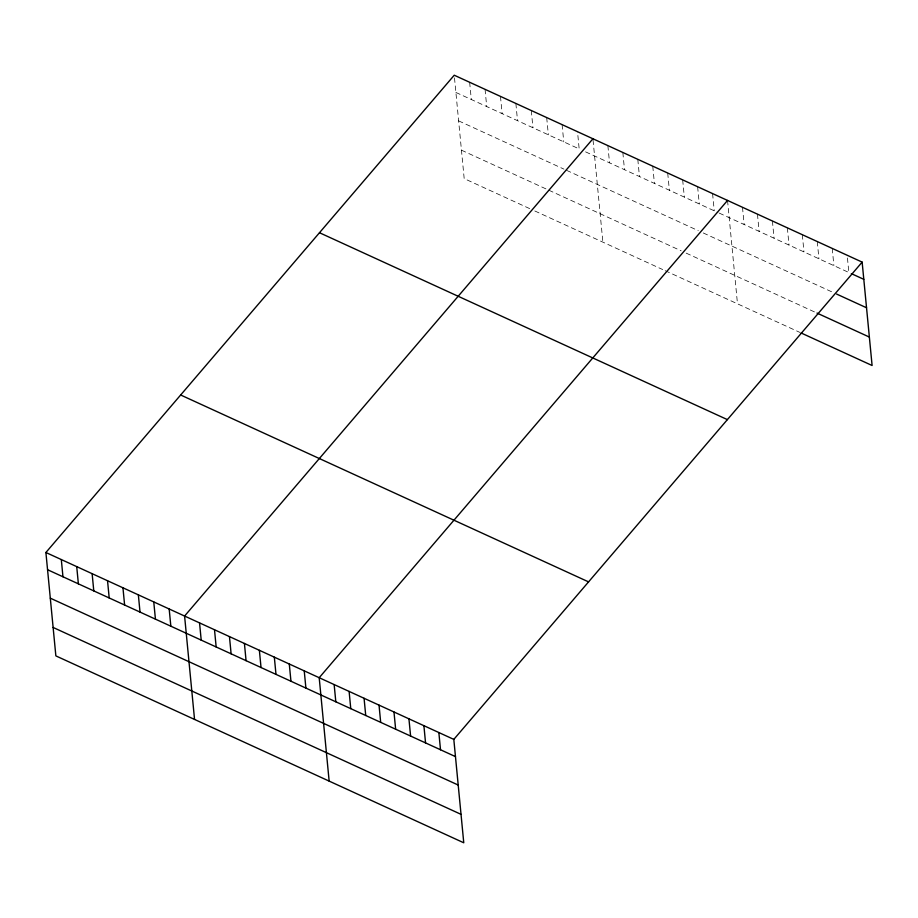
<?xml version="1.0" encoding="UTF-8"?>
<svg xmlns="http://www.w3.org/2000/svg" width="918" height="918" viewBox="0 0 918 918"><rect width="100%" height="100%" fill="white"/><g stroke="black" fill="none" stroke-linecap="round" stroke-linejoin="round"><path stroke-width="0.69" stroke-dasharray="4.59 3.44" d="M455.89 92.443L579.178 148.923L577.514 131.699M585.592 151.872L717.979 212.517M719.219 213.091L848.852 272.485L847.188 255.261M458.633 120.878L563.939 169.119M566.498 170.3L698.277 230.682M703.268 232.965L832.89 292.349M461.456 150.173L547.495 189.59M548.78 190.187L681.156 250.832M686.148 253.116L815.769 312.51M529.686 208.615L464.187 178.608L454.238 75.219M534.815 210.968L662.704 269.559M665.194 270.707L799.808 332.373M832.236 248.411L833.888 265.635M817.272 241.549L818.936 258.773M802.321 234.698L803.973 251.922M787.357 227.848L789.021 245.072M772.405 220.997L774.069 238.221M757.453 214.146L759.106 231.37M742.49 207.284L744.154 224.52M727.538 200.434L737.487 303.824M712.575 193.583L714.238 210.807M697.623 186.733L699.275 203.957M682.671 179.882L684.323 197.106M667.707 173.02L669.371 190.256M652.755 166.169L654.408 183.393M637.792 159.319L639.456 176.543M622.84 152.468L624.492 169.692M607.877 145.618L609.541 162.842M593.051 140.087L602.885 242.145M562.103 124.641L563.767 141.865M546.692 117.584L548.356 134.808M531.281 110.516L532.945 127.751M515.87 103.459L517.534 120.683M500.471 96.401L502.123 113.625M485.06 89.344L486.712 106.568M469.649 82.276L471.301 99.5"/><path stroke-width="1.38" d="M862.14 262.112L453.813 739.392L463.762 842.781L55.86 655.888L45.9 552.498L454.238 75.219L862.14 262.112L872.1 365.502L801.058 332.947M592.925 138.767L184.587 616.047L194.547 719.437M727.538 200.434L319.2 677.713L329.149 781.103M851.342 273.621L863.804 279.336M836.631 294.07L866.546 307.771M817.009 313.084L869.357 337.067M319.487 232.724L727.389 419.618M180.651 394.992L588.564 581.886M45.9 552.498L453.813 739.392M47.564 569.722L455.466 756.616M50.295 598.157L458.208 785.051M53.118 627.453L461.031 814.346M438.85 732.541L440.514 749.765M423.898 725.69L425.55 742.914M408.935 718.84L410.598 736.064M393.983 711.978L395.635 729.213M379.031 705.127L380.683 722.351M364.067 698.277L365.731 715.501M349.115 691.426L350.768 708.65M334.152 684.576L335.816 701.8M304.237 670.863L305.901 688.087M289.285 664.012L290.949 681.236M274.333 657.162L275.985 674.386M259.369 650.311L261.033 667.535M244.417 643.461L246.07 660.685M229.454 636.599L231.118 653.823M214.502 629.748L216.166 646.972M199.55 622.897L201.203 640.121M169.176 608.978L170.84 626.214M153.765 601.921L155.429 619.145M138.354 594.864L140.018 612.088M122.955 587.807L124.607 605.031M107.544 580.738L109.196 597.962M92.133 573.681L93.785 590.905M76.722 566.624L78.374 583.848M61.311 559.555L62.963 576.791"/></g></svg>
